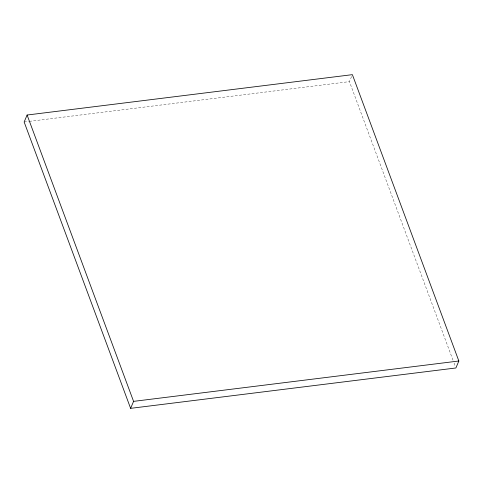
<?xml version="1.0" encoding="UTF-8"?>
<svg xmlns="http://www.w3.org/2000/svg" width="483" height="483" viewBox="0 0 483 483"><rect width="100%" height="100%" fill="white"/><g stroke="black" fill="none" stroke-linecap="round" stroke-linejoin="round"><path stroke-width="0.36" stroke-dasharray="2.42 1.81" d="M453 360.197L349.426 81.627L351.847 75.922M24.15 122L28.636 121.444M29.385 121.348L349.426 81.627M454.05 363.023L455.101 365.848"/><path stroke-width="0.72" d="M27.108 115.026L24.15 122L130.615 408.346L455.892 367.974L458.85 361L352.385 74.654L27.108 115.026L133.574 401.373L130.615 408.346M133.574 401.373L458.85 361"/></g></svg>
